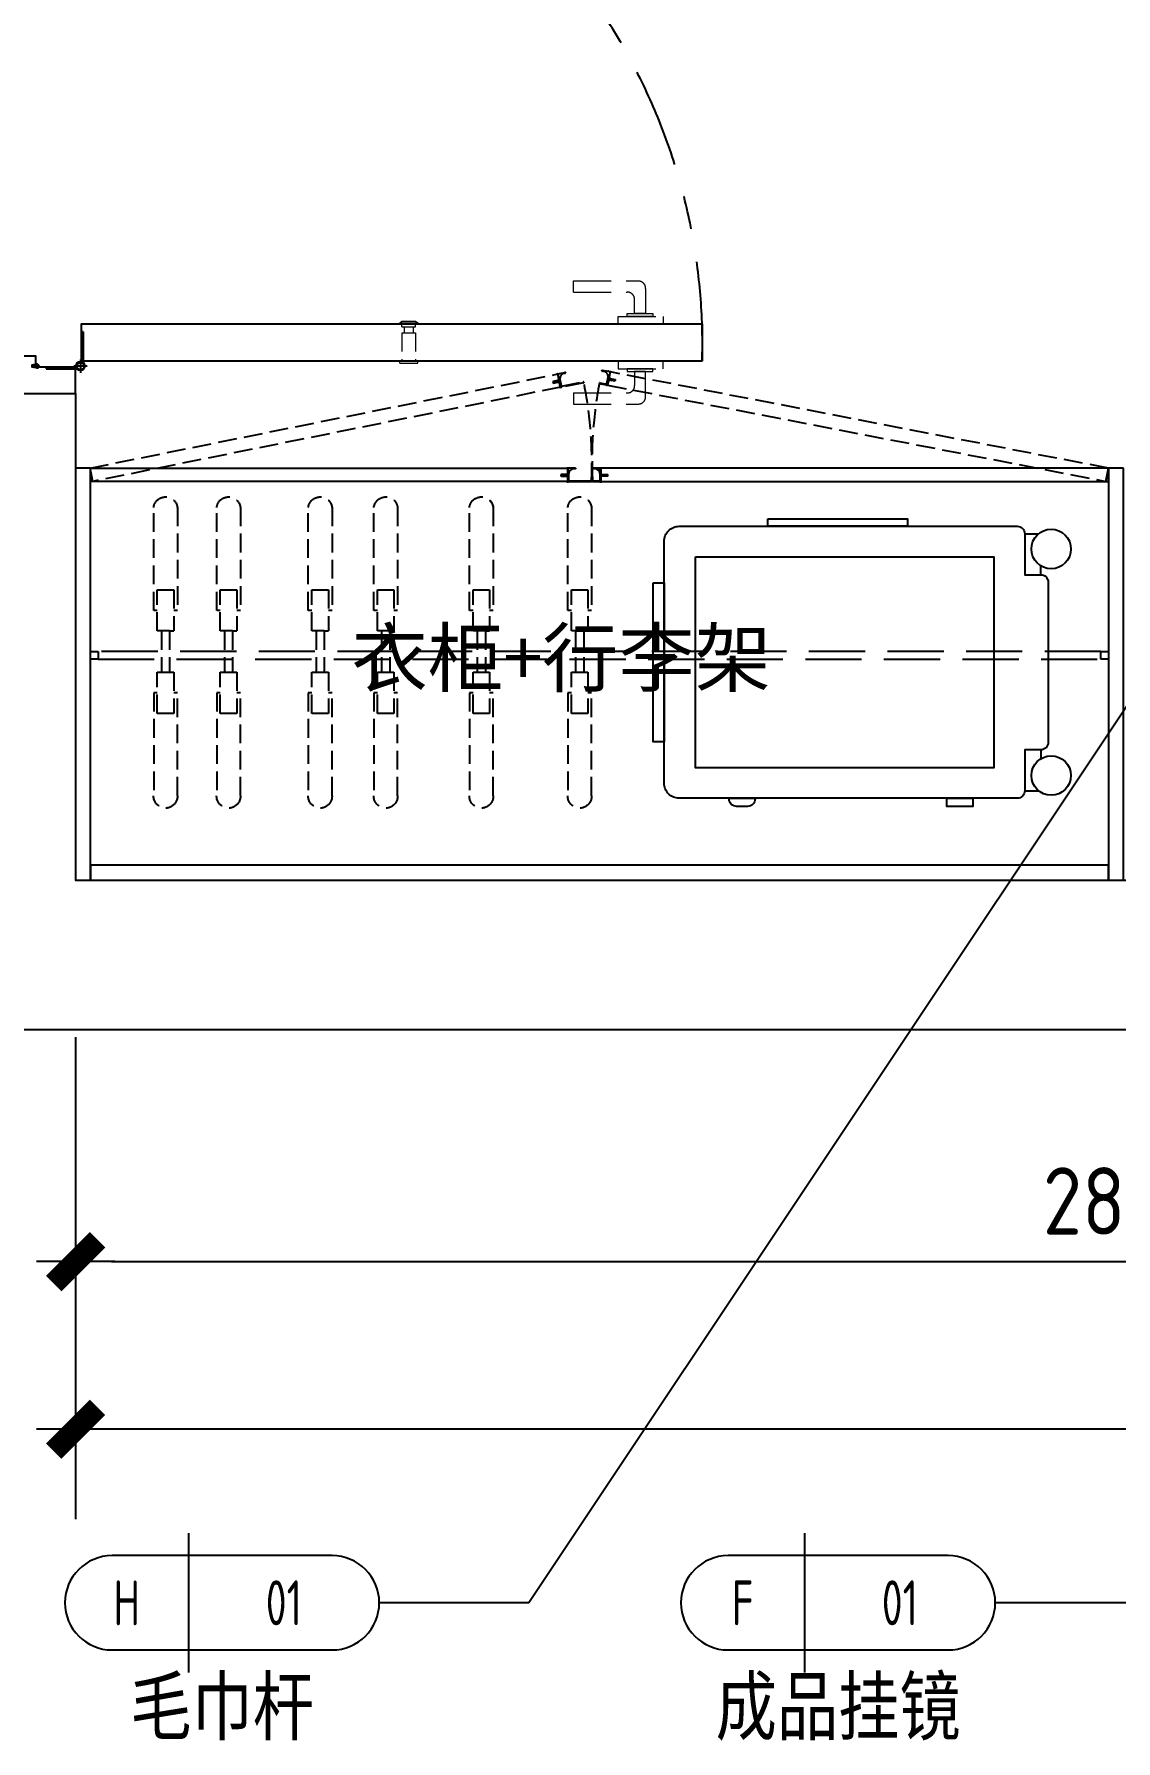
# Model space of a CAD drawing. Extents: x 220391 to 385981, y 332279 to 483868.
# Drawn here: x 234810 to 236255, y 477287 to 479567 of the extents above; entities that cross this region are included whole.
import ezdxf
from ezdxf.enums import TextEntityAlignment as Align

# ---------------------------------------------------------------- set-up
doc = ezdxf.new("R2010")
doc.units = 0
doc.header["$MEASUREMENT"] = 0
for name, pattern in [('DASH', [0.35, 0.25, -0.1]), ('DOM-门开启线', [0.666666, 0.333333, -0.111111, 0.111111, -0.111111]), ('家具平面底图$0$DASH', [0.35, 0.25, -0.1]), ('家具平面底图$0$DOM-虚线', [0.35, 0.25, -0.1])]:
    doc.linetypes.add(name, pattern=pattern)
for name, color, linetype in [('.', 252, 'Continuous'), ('0-索引文字', 50, 'Continuous'), ('A-门(0.18)-DOM', 60, 'Continuous'), ('A-门套(0.18)-DOM', 60, 'Continuous'), ('墙体', 4, 'Continuous')]:
    doc.layers.add(name, color=color, linetype=linetype)
doc.styles.add('DOM-romans.shx', font='dim.shx')
doc.styles.add('st', font='', dxfattribs={"width": 0.7})
doc.styles.get('st').set_extended_font_data('SimSun')
doc.dimstyles.new('DOM_DIM_1 80', dxfattribs={"dimscale": 60, "dimtxt": 1.5, "dimasz": 0.8, "dimexe": 2, "dimexo": 1.5, "dimgap": 0.6, "dimtad": 1, "dimdec": 0, "dimrnd": 5, "dimzin": 12, "dimdsep": 46, "dimtxsty": 'DOM-romans.shx', "dimblk": 'DOM_Dimension_Tick', "dimcen": 0.125, "dimclrd": 44, "dimclre": 44, "dimclrt": 50, "dimadec": 0, "dimazin": 0, "dimtfac": 1, "dimtdec": 0, "dimtix": 1, "dimtmove": 2, "dimatfit": 3, "dimldrblk": 'DOM_Leader_Arrow', "dimfxl": 0, "dimtvp": 1, "dimtolj": 1, "dimtzin": 0, "dimarcsym": 0})

# ---------------------------------------------------------------- blocks, each defined once
blk = doc.blocks.new('家具平面底图$0$A$C24926126')
at = {"color": 250, "linetype": '家具平面底图$0$DOM-虚线', "ltscale": 100}
for p, q in [((-192.5, 15.9, 0.9), (-55, 15.9, 0.9)), ((-192.5, 15.9), (-55, 15.9)), ((-192.5, 15.9), (-55, 15.9)), ((-192.5, 15.9, 0.9), (-55, 15.9, 0.9)), ((-82.5, 11, 0.9), (-82.5, -11, 0.9)), ((-27.5, 11, 0.9), (-82.5, 11, 0.9)), ((-82.5, 11), (-82.5, -11)), ((-27.5, 11), (-82.5, 11)), ((-82.5, 11), (-82.5, -11)), ((-27.5, 11), (-82.5, 11)), ((-82.5, 11, 0.9), (-82.5, -11, 0.9)), ((-27.5, 11, 0.9), (-82.5, 11, 0.9)), ((-55, 15.9, 0.9), (-55, 11, 0.9)), ((-55, 15.9), (-55, 11)), ((-55, 15.9), (-55, 11)), ((-55, 15.9, 0.9), (-55, 11, 0.9)), ((-27.5, 5.5, 0.9), (-27.5, 11, 0.9)), ((-27.5, 5.5), (-27.5, 11)), ((-27.5, 5.5), (-27.5, 11)), ((-27.5, 5.5, 0.9), (-27.5, 11, 0.9)), ((-27.5, -5.5, 0.9), (-27.5, 5.5, 0.9)), ((-27.5, -5.5), (-27.5, 5.5)), ((27.5, 5.5), (-27.5, 5.5)), ((27.5, 5.5, 0.9), (-27.5, 5.5, 0.9)), ((-27.5, -5.5), (-27.5, 5.5)), ((27.5, 5.5), (-27.5, 5.5)), ((-27.5, -5.5, 0.9), (-27.5, 5.5, 0.9)), ((27.5, 5.5, 0.9), (-27.5, 5.5, 0.9)), ((82.5, 11, 0.9), (27.5, 11, 0.9)), ((82.5, 11), (27.5, 11)), ((27.5, 5.5), (27.5, 11)), ((27.5, 5.5, 0.9), (27.5, 11, 0.9)), ((27.5, 5.5), (27.5, 11)), ((27.5, 5.5, 0.9), (27.5, 11, 0.9)), ((27.5, 5.5), (27.5, -5.5)), ((27.5, 5.5, 0.9), (27.5, -5.5, 0.9)), ((27.5, 5.5), (27.5, -5.5)), ((27.5, 5.5, 0.9), (27.5, -5.5, 0.9)), ((55, 15.9, 0.9), (55, 11, 0.9)), ((192.5, 15.9, 0.9), (55, 15.9, 0.9)), ((55, 15.9), (55, 11)), ((192.5, 15.9), (55, 15.9)), ((82.5, -11, 0.9), (82.5, 11, 0.9)), ((82.5, -11), (82.5, 11)), ((-55, -15.8, 0.9), (-192.5, -15.8, 0.9)), ((-55, -15.8), (-192.5, -15.8)), ((-55, -15.8), (-192.5, -15.8)), ((-55, -15.8, 0.9), (-192.5, -15.8, 0.9)), ((-82.5, -11, 0.9), (-27.5, -11, 0.9)), ((-82.5, -11), (-27.5, -11)), ((-82.5, -11), (-27.5, -11)), ((-82.5, -11, 0.9), (-27.5, -11, 0.9)), ((-55, -11, 0.9), (-55, -15.8, 0.9)), ((-55, -11), (-55, -15.8)), ((-55, -11), (-55, -15.8)), ((-55, -11, 0.9), (-55, -15.8, 0.9)), ((-27.5, -11, 0.9), (-27.5, -5.5, 0.9)), ((-27.5, -11), (-27.5, -5.5)), ((27.5, -5.5), (-27.5, -5.5)), ((27.5, -5.5, 0.9), (-27.5, -5.5, 0.9)), ((-27.5, -11), (-27.5, -5.5)), ((27.5, -5.5), (-27.5, -5.5)), ((-27.5, -11, 0.9), (-27.5, -5.5, 0.9)), ((27.5, -5.5, 0.9), (-27.5, -5.5, 0.9)), ((27.5, -5.5), (27.5, -11)), ((27.5, -5.5, 0.9), (27.5, -11, 0.9)), ((27.5, -5.5), (27.5, -11)), ((27.5, -5.5, 0.9), (27.5, -11, 0.9)), ((27.5, -11, 0.9), (82.5, -11, 0.9)), ((27.5, -11), (82.5, -11)), ((55, -11, 0.9), (55, -15.8, 0.9)), ((55, -11), (55, -15.8)), ((55, -15.8, 0.9), (192.5, -15.8, 0.9)), ((55, -15.8), (192.5, -15.8))]:
    blk.add_line(p, q, dxfattribs=at)
blk.add_lwpolyline([(27.5, -11), (82.5, -11), (82.5, 11), (27.5, 11)], dxfattribs=at)
at = {"color": 250, "linetype": '家具平面底图$0$DOM-虚线', "ltscale": 100, "elevation": 0.9}
blk.add_lwpolyline([(27.5, -11), (82.5, -11), (82.5, 11), (27.5, 11)], dxfattribs=at)
at = {"color": 250, "linetype": '家具平面底图$0$DOM-虚线', "ltscale": 100}
blk.add_lwpolyline([(55, -11), (55, -15.8), (192.5, -15.8, 0.890447), (192.5, 15.9), (55, 15.9), (55, 11)], format="xyb", dxfattribs=at)
at = {"color": 250, "linetype": '家具平面底图$0$DOM-虚线', "ltscale": 100, "elevation": 0.9}
blk.add_lwpolyline([(55, -11), (55, -15.8), (192.5, -15.8, 0.890447), (192.5, 15.9), (55, 15.9), (55, 11)], format="xyb", dxfattribs=at)
at = {"color": 250, "linetype": '家具平面底图$0$DOM-虚线', "ltscale": 100}
for centre, start, end in [((-193.2, 0, 0.9), 87.4952, 272.5048), ((-193.2, 0), 87.4952, 272.5048), ((-193.2, 0), 87.4952, 272.5048), ((-193.2, 0, 0.9), 87.4952, 272.5048), ((190.7, 0, 0.9), 276.6333, 83.3667), ((190.7, 0), 276.6333, 83.3667)]:
    blk.add_arc(centre, 15.9, start, end, dxfattribs=at)
blk = doc.blocks.new('A$Ce5e56844')
at = {"layer": 'A-门(0.18)-DOM'}
h = blk.add_hatch(dxfattribs=at)
h.set_pattern_fill('ANSI37', color=250, scale=8.333333, angle=270, style=0)
h.set_pattern_definition([(315, (42530.9236, 241286.5118), (0.7365695637, 0.7365695637), []), (45, (42530.9236, 241286.5118), (-0.7365695637, 0.7365695637), [])])
edge = h.paths.add_edge_path()
edge.add_line((-53.6, 863.9), (-54.5, 863.9))
edge.add_line((-54.5, 863.9), (-53.6, 864.8))
edge.add_arc((-53.8, 865), 0.208, 315, 495)
edge.add_line((-53.9, 865.1), (-55.1, 863.9))
edge.add_line((-55.1, 863.9), (-55.8, 863.9))
edge.add_line((-55.8, 863.9), (-54.9, 864.8))
edge.add_arc((-55, 865), 0.208, 315, 495)
edge.add_line((-55.2, 865.1), (-56.4, 863.9))
edge.add_line((-56.4, 863.9), (-57, 863.9))
edge.add_line((-57, 863.9), (-56.1, 864.8))
edge.add_arc((-56.3, 865), 0.208, 315, 495)
edge.add_line((-56.4, 865.1), (-57.6, 863.9))
edge.add_line((-57.6, 863.9), (-57.8, 863.9))
edge.add_line((-57.8, 863.9), (-57.8, 863.1))
edge.add_line((-57.8, 863.1), (-57.6, 863.1))
edge.add_line((-57.6, 863.1), (-56.4, 861.9))
edge.add_arc((-56.3, 862.1), 0.208, 225, 302.0278)
edge.add_arc((-56.3, 862.1), 0.208, 302.0278, 374.0362)
edge.add_arc((-56.3, 862.1), 0.208, 374.0362, 405)
edge.add_line((-56.1, 862.2), (-57, 863.1))
edge.add_line((-57, 863.1), (-56.4, 863.1))
edge.add_line((-56.4, 863.1), (-55.2, 861.9))
edge.add_arc((-55, 862.1), 0.208, 225, 302.0278)
edge.add_arc((-55, 862.1), 0.208, 302.0278, 374.0362)
edge.add_arc((-55, 862.1), 0.208, 374.0362, 405)
edge.add_line((-54.9, 862.2), (-55.8, 863.1))
edge.add_line((-55.8, 863.1), (-55.1, 863.1))
edge.add_line((-55.1, 863.1), (-53.9, 861.9))
edge.add_arc((-53.8, 862.1), 0.208, 225, 302.0278)
edge.add_arc((-53.8, 862.1), 0.208, 302.0278, 374.0362)
edge.add_arc((-53.8, 862.1), 0.208, 374.0362, 405)
edge.add_line((-53.6, 862.2), (-54.5, 863.1))
edge.add_line((-54.5, 863.1), (-53.6, 863.1))
edge.add_arc((-51.1, 863.5), 2.5, 189.5941, 530.4059)
edge = h.paths.add_edge_path(flags=16)
edge.add_arc((-51.1, 863.5), 1.67, 90, 450)
h = blk.add_hatch(dxfattribs=at)
h.set_pattern_fill('ANSI37', color=250, scale=8.333333, angle=270, style=0)
h.set_pattern_definition([(315, (42530.7728, 241336.4895), (0.7365695637, 0.7365695637), []), (45, (42530.7728, 241336.4895), (-0.7365695637, 0.7365695637), [])])
edge = h.paths.add_edge_path()
edge.add_line((-53.8, 36.1), (-54.7, 36.1))
edge.add_line((-54.7, 36.1), (-53.8, 35.2))
edge.add_arc((-53.9, 35.1), 0.208, -135, 45, ccw=False)
edge.add_line((-54.1, 34.9), (-55.3, 36.1))
edge.add_line((-55.3, 36.1), (-55.9, 36.1))
edge.add_line((-55.9, 36.1), (-55, 35.2))
edge.add_arc((-55.2, 35.1), 0.208, -135, 45, ccw=False)
edge.add_line((-55.3, 34.9), (-56.5, 36.1))
edge.add_line((-56.5, 36.1), (-57.2, 36.1))
edge.add_line((-57.2, 36.1), (-56.3, 35.2))
edge.add_arc((-56.4, 35.1), 0.208, -135, 45, ccw=False)
edge.add_line((-56.6, 34.9), (-57.8, 36.1))
edge.add_line((-57.8, 36.1), (-58, 36.1))
edge.add_line((-58, 36.1), (-58, 36.9))
edge.add_line((-58, 36.9), (-57.8, 36.9))
edge.add_line((-57.8, 36.9), (-56.6, 38.1))
edge.add_arc((-56.4, 37.9), 0.208, 57.9722, 135, ccw=False)
edge.add_arc((-56.4, 37.9), 0.208, -14.0362, 57.9722, ccw=False)
edge.add_arc((-56.4, 37.9), 0.208, -45, -14.0362, ccw=False)
edge.add_line((-56.3, 37.8), (-57.2, 36.9))
edge.add_line((-57.2, 36.9), (-56.5, 36.9))
edge.add_line((-56.5, 36.9), (-55.3, 38.1))
edge.add_arc((-55.2, 37.9), 0.208, 57.9722, 135, ccw=False)
edge.add_arc((-55.2, 37.9), 0.208, -14.0362, 57.9722, ccw=False)
edge.add_arc((-55.2, 37.9), 0.208, -45, -14.0362, ccw=False)
edge.add_line((-55, 37.8), (-55.9, 36.9))
edge.add_line((-55.9, 36.9), (-55.3, 36.9))
edge.add_line((-55.3, 36.9), (-54.1, 38.1))
edge.add_arc((-53.9, 37.9), 0.208, 57.9722, 135, ccw=False)
edge.add_arc((-53.9, 37.9), 0.208, -14.0362, 57.9722, ccw=False)
edge.add_arc((-53.9, 37.9), 0.208, -45, -14.0362, ccw=False)
edge.add_line((-53.8, 37.8), (-54.7, 36.9))
edge.add_line((-54.7, 36.9), (-53.8, 36.9))
edge.add_arc((-51.3, 36.5), 2.5, -170.4059, 170.4059, ccw=False)
edge = h.paths.add_edge_path(flags=16)
edge.add_arc((-51.3, 36.5), 1.67, -90, 270, ccw=False)
at = {"layer": 'A-门(0.18)-DOM', "color": 250}
for p, q in [((-57.8, 863.9), (-57.8, 863.1)), ((-57.6, 863.9), (-57.8, 863.9)), ((-57.6, 863.1), (-57.8, 863.1)), ((-57.6, 863.9), (-56.4, 865.1)), ((-57.6, 863.1), (-56.4, 861.9)), ((-57, 863.9), (-56.1, 864.8)), ((-56.4, 863.9), (-57, 863.9)), ((-57, 863.1), (-56.1, 862.2)), ((-56.4, 863.1), (-57, 863.1)), ((-56.4, 863.9), (-55.2, 865.1)), ((-56.4, 863.1), (-55.2, 861.9)), ((-55.8, 863.9), (-54.9, 864.8)), ((-55.1, 863.9), (-55.8, 863.9)), ((-55.8, 863.1), (-54.9, 862.2)), ((-55.1, 863.1), (-55.8, 863.1)), ((-55.1, 863.9), (-53.9, 865.1)), ((-55.1, 863.1), (-53.9, 861.9)), ((-54.5, 863.9), (-53.6, 864.8)), ((-53.6, 863.9, 0), (-54.5, 863.9)), ((-53.6, 863.1, 0), (-54.5, 863.1)), ((-54.5, 863.1), (-53.6, 862.2)), ((8, 82.5), (8, 42.3)), ((10, 82.5), (8, 82.5)), ((10, 77.5), (8, 76.5)), ((10, 71.5), (8, 72.5)), ((10, 82.5), (10, 41.4)), ((10, 65.4), (8, 64.4)), ((10, 59.4), (8, 60.4)), ((-58, 36.1), (-58, 36.9)), ((-57.8, 36.9), (-58, 36.9)), ((-57.8, 36.1), (-58, 36.1)), ((-57.8, 36.9), (-56.6, 38.1)), ((-57.8, 36.1), (-56.6, 34.9)), ((-57.2, 36.9), (-56.3, 37.8)), ((-56.5, 36.9), (-57.2, 36.9)), ((-57.2, 36.1), (-56.3, 35.2)), ((-56.5, 36.1), (-57.2, 36.1)), ((-56.5, 36.9), (-55.3, 38.1)), ((-56.5, 36.1), (-55.3, 34.9)), ((-55.9, 36.9), (-55, 37.8)), ((-55.3, 36.9), (-55.9, 36.9)), ((-55.3, 36.1), (-55.9, 36.1)), ((-55.9, 36.1), (-55, 35.2)), ((-55.3, 36.9), (-54.1, 38.1)), ((-55.3, 36.1), (-54.1, 34.9)), ((-54.7, 36.9), (-53.8, 37.8)), ((-53.8, 36.9, 0), (-54.7, 36.9)), ((-53.8, 36.1, 0), (-54.7, 36.1)), ((-54.7, 36.1), (-53.8, 35.2)), ((-39.5, 35), (0.7, 35)), ((-39.5, 35), (-39.5, 33)), ((-39.5, 33), (1.6, 33)), ((-34.5, 33), (-33.5, 35)), ((-28.5, 33), (-29.5, 35)), ((-22.4, 33), (-21.4, 35)), ((-16.4, 33), (-17.4, 35)), ((15.5, 36.5, 0), (-2.5, 36.5, 0)), ((0, 33), (0, 35)), ((6.5, 45.5, 0), (6.5, 27.5, 0)), ((8, 43), (10, 43))]:
    blk.add_line(p, q, dxfattribs=at)
at = {"layer": 'A-门(0.18)-DOM', "color": 8, "linetype": 'DASH', "lineweight": 9, "ltscale": 200}
for p, q in [((665.4, 135.4), (665.4, 150.2)), ((665.4, 150.2), (751.6, 150.2)), ((761.6, 140.2), (761.6, 135.4)), ((761.6, 140.2), (761.6, 106.6)), ((665.4, 135.4), (736.9, 135.4)), ((746.9, 106.6), (746.9, 125.4)), ((761.6, 106.6), (746.9, 106.6)), ((761.6, 29.4), (746.9, 29.4)), ((746.9, 29.4), (746.9, 10.6)), ((761.6, -4.2), (761.6, 29.4)), ((665.4, 0.6), (665.4, -14.2)), ((665.4, 0.6), (736.9, 0.6)), ((761.6, -4.2), (761.6, 0.6)), ((665.4, -14.2), (751.6, -14.2))]:
    blk.add_line(p, q, dxfattribs=at)
at = {"layer": 'A-门(0.18)-DOM', "color": 8, "linetype": 'DASH', "lineweight": 9, "ltscale": 100}
for p, q in [((433, 94.2), (435.8, 96.4)), ((433, 94.2), (433, 93)), ((433, 94.2), (457, 94.2)), ((433, 93), (457, 93)), ((435.8, 96.4), (454.2, 96.4)), ((435.8, 88.9), (435.8, 93)), ((454.2, 96.4), (457, 94.2)), ((454.2, 88.9), (454.2, 93)), ((457, 94.2), (457, 93)), ((435.8, 88.9), (454.2, 88.9)), ((435.8, 81), (435.8, 43)), ((435.8, 81), (454.2, 81)), ((439, 88.9), (439, 81)), ((451, 88.9), (451, 81)), ((454.2, 81), (454.2, 43)), ((433, 43), (457, 43)), ((433, 40.6), (433, 43)), ((433, 40.6), (457, 40.6)), ((457, 40.6), (457, 43))]:
    blk.add_line(p, q, dxfattribs=at)
at = {"layer": 'A-门(0.18)-DOM', "color": 1}
blk.add_lwpolyline([(837, 43), (8, 43), (8, 93), (837, 93)], close=True, dxfattribs=at)
at = {"layer": 'A-门(0.18)-DOM', "color": 8, "linetype": 'DASH', "lineweight": 9, "ltscale": 200}
for points in [[(785, 93), (725, 93), (725, 103), (785, 103)], [(771.2, 103), (736.8, 103), (736.8, 106.6), (771.2, 106.6)], [(785, 43), (725, 43), (725, 33), (785, 33)], [(771.2, 33), (736.8, 33), (736.8, 29.4), (771.2, 29.4)]]:
    blk.add_lwpolyline(points, close=True, dxfattribs=at)
at = {"layer": 'A-门(0.18)-DOM', "color": 250}
for centre, radius in [((-51.1, 863.5, 0), 1.67), ((-51.3, 36.5, 0), 1.67), ((6.5, 36.5), 6), ((6.5, 36.5), 5)]:
    blk.add_circle(centre, radius, dxfattribs=at)
for centre, radius, start, end in [((-56.3, 865), 0.208, 315, 135), ((-56.3, 862.1), 0.208, 225, 45), ((-55, 865), 0.208, 315, 135), ((-55, 862.1), 0.208, 225, 45), ((-53.8, 865), 0.208, 315, 135), ((-53.8, 862.1), 0.208, 225, 45), ((-51.1, 863.5, 0), 2.5, 189.5941, 170.4059), ((-56.4, 37.9), 0.208, 315, 135), ((-56.4, 35.1), 0.208, 225, 45), ((-55.2, 37.9), 0.208, 315, 135), ((-55.2, 35.1), 0.208, 225, 45), ((-53.9, 37.9), 0.208, 315, 135), ((-53.9, 35.1), 0.208, 225, 45), ((-51.3, 36.5, 0), 2.5, 189.5941, 170.4059)]:
    blk.add_arc(centre, radius, start, end, dxfattribs=at)
at = {"layer": 'A-门(0.18)-DOM', "color": 250, "linetype": 'DOM-门开启线', "ltscale": 400}
blk.add_arc((40.8, 66.5, 0), 796.6, 358.3103, 92.9233, dxfattribs=at)
at = {"layer": 'A-门(0.18)-DOM', "color": 8, "linetype": 'DASH', "lineweight": 9, "ltscale": 200}
for centre, start, end in [((751.6, 140.2), 0, 90), ((736.9, 125.4), 0, 90), ((736.9, 10.6), 270, 0), ((751.6, -4.2), 270, 0)]:
    blk.add_arc(centre, 10, start, end, dxfattribs=at)
at = {"layer": 'A-门套(0.18)-DOM', "color": 1}
for points in [[(0.2, 900), (0.2, 865), (-57.8, 865), (-57.8, 865), (-57.8, 865), (-57.8, 862), (-52.8, 862), (-52.8, 850), (-199.8, 850), (-199.8, 900), (-179.8, 900)], [(0, 0), (0, 35), (-58, 35), (-58, 35), (-58, 35), (-58, 38), (-53, 38), (-53, 50), (-200, 50), (-200, 0), (-180, 0)]]:
    blk.add_lwpolyline(points, dxfattribs=at)
blk = doc.blocks.new('DOM_Dimension_Tick')
at = {"color": 0, "linetype": 'ByBlock'}
for p, q in [((-1.091, 0), (0, 0)), ((0, 0), (1.091, 0))]:
    blk.add_line(p, q, dxfattribs=at)
at = {"color": 0, "linetype": 'Continuous', "const_width": 0.608}
blk.add_lwpolyline([(-0.61, -0.61), (0.61, 0.61)], dxfattribs=at)
blk = doc.blocks.new('*D509')
at = {"color": 44, "lineweight": -2, "transparency": 16777216}
for p, q in [((234584, 480237.1), (234164, 480237.1)), ((234284, 480189.1), (234284, 479035.3)), ((234584, 478987.3), (234164, 478987.3))]:
    blk.add_line(p, q, dxfattribs=at)
at = {"layer": 'Defpoints', "color": 0, "transparency": 16777216}
for p in [(235349.2, 480237.1), (234284, 478987.3), (235683.4, 478987.3)]:
    blk.add_point(p, dxfattribs=at)
at = {"color": 44, "lineweight": -2, "transparency": 16777216, "xscale": 48, "yscale": 48, "zscale": 48}
for p, rotation in [((234284, 480237.1), 90), ((234284, 478987.3), 270)]:
    blk.add_blockref('DOM_Dimension_Tick', p, dxfattribs=dict(at, rotation=rotation))
at = {"color": 50, "transparency": 16777216, "insert": (234203, 479612.2), "char_height": 90, "attachment_point": 5, "rotation": 90, "style": 'DOM-romans.shx'}
blk.add_mtext('\\A1;1250', dxfattribs=at)
blk = doc.blocks.new('DOM_Leader_Arrow')
at = {"color": 0, "linetype": 'ByBlock'}
blk.add_line((0, 0), (-1.5, 0), dxfattribs=at)
for points in [[(-1.288, 1.003), (-0.895, 1.278), (-0.36, 0), (0, 0)], [(-1.288, -1.003), (-0.895, -1.278), (-0.36, 0), (0, 0)]]:
    blk.add_solid(points, dxfattribs=at)
blk = doc.blocks.new('*D510')
at = {"color": 44, "lineweight": -2, "transparency": 16777216}
for p, q in [((234584, 478987.3), (234164, 478987.3)), ((234284, 478939.3), (234284, 478485.1)), ((234584, 478437.1), (234164, 478437.1))]:
    blk.add_line(p, q, dxfattribs=at)
at = {"layer": 'Defpoints', "color": 0, "transparency": 16777216}
for p in [(235683.4, 478987.3), (234284, 478437.1), (235704.7, 478437.1)]:
    blk.add_point(p, dxfattribs=at)
at = {"color": 44, "lineweight": -2, "transparency": 16777216, "xscale": 48, "yscale": 48, "zscale": 48}
for p, rotation in [((234284, 478987.3), 90), ((234284, 478437.1), 270)]:
    blk.add_blockref('DOM_Dimension_Tick', p, dxfattribs=dict(at, rotation=rotation))
at = {"color": 50, "transparency": 16777216, "insert": (234203, 478712.2), "char_height": 90, "attachment_point": 5, "rotation": 90, "style": 'DOM-romans.shx'}
blk.add_mtext('\\A1;550', dxfattribs=at)
blk = doc.blocks.new('*D512')
at = {"color": 44, "lineweight": -2, "transparency": 16777216}
for p, q in [((234865.2, 478227.4), (234865.2, 477807.4)), ((237665, 478227.4), (237665, 477807.4)), ((234913.2, 477927.4), (237617, 477927.4))]:
    blk.add_line(p, q, dxfattribs=at)
at = {"layer": 'Defpoints', "color": 0, "transparency": 16777216}
for p in [(234865.2, 478437.1), (237665, 478437.1), (237665, 477927.4)]:
    blk.add_point(p, dxfattribs=at)
at = {"color": 44, "lineweight": -2, "transparency": 16777216, "xscale": 48, "yscale": 48, "zscale": 48, "rotation": 180}
blk.add_blockref('DOM_Dimension_Tick', (234865.2, 477927.4), dxfattribs=at)
at = {"color": 44, "lineweight": -2, "transparency": 16777216, "xscale": 48, "yscale": 48, "zscale": 48}
blk.add_blockref('DOM_Dimension_Tick', (237665, 477927.4), dxfattribs=at)
at = {"color": 50, "transparency": 16777216, "insert": (236265.1, 478008.4), "char_height": 90, "attachment_point": 5, "style": 'DOM-romans.shx'}
blk.add_mtext('\\A1;2800', dxfattribs=at)
blk = doc.blocks.new('*D516')
at = {"color": 44, "lineweight": -2, "transparency": 16777216}
for p, q in [((234865.2, 478003.6), (234865.2, 477583.6)), ((241665.2, 478003.6), (241665.2, 477583.6)), ((241617.2, 477703.6), (234913.2, 477703.6))]:
    blk.add_line(p, q, dxfattribs=at)
at = {"layer": 'Defpoints', "color": 0, "transparency": 16777216}
for p in [(234865.2, 478437.1), (241665.2, 478437.1), (234865.2, 477703.6)]:
    blk.add_point(p, dxfattribs=at)
at = {"color": 44, "lineweight": -2, "transparency": 16777216, "xscale": 48, "yscale": 48, "zscale": 48, "rotation": 180}
blk.add_blockref('DOM_Dimension_Tick', (234865.2, 477703.6), dxfattribs=at)
at = {"color": 44, "lineweight": -2, "transparency": 16777216, "xscale": 48, "yscale": 48, "zscale": 48}
blk.add_blockref('DOM_Dimension_Tick', (241665.2, 477703.6), dxfattribs=at)
at = {"color": 50, "transparency": 16777216, "insert": (238265.2, 477784.6), "char_height": 90, "attachment_point": 5, "style": 'DOM-romans.shx'}
blk.add_mtext('\\A1;6800', dxfattribs=at)
blk = doc.blocks.new('DOM-立面家具标注符号-002')
blk.add_line((0, 3.1), (0, -3.1))
at = {"color": 150}
blk.add_lwpolyline([(-3.4, 2.1, 1), (-3.4, -2.1), (6.4, -2.1, 1), (6.4, 2.1)], format="xyb", close=True, dxfattribs=at)
at = {"style": 'st', "width": 0.8, "flags": 4}
blk.add_attdef('ITEM6', text='', height=2.5, dxfattribs=at).set_placement((-6, 0), align=Align.MIDDLE_RIGHT)
at = {"style": 'DOM-romans.shx', "width": 0.8}
for tag, flags, p in [('NUM1', 12, (-2.75, 0)), ('NUM2', 4, (4.25, 0)), ('NUM4', 4, (1.5, -4.6)), ('NUM5', 4, (1.5, -7.6))]:
    blk.add_attdef(tag, text='', height=2, dxfattribs=dict(at, flags=flags)).set_placement(p, align=Align.MIDDLE)
at = {"style": 'st', "width": 0.8, "flags": 4}
blk.add_attdef('NUM3', text='', height=2.5, dxfattribs=at).set_placement((9, 0), align=Align.MIDDLE_LEFT)
blk.add_attdef('NUM7', text='', height=2.5, dxfattribs=at).set_placement((1.5, -10.85), align=Align.MIDDLE_CENTER)
blk = doc.blocks.new('A$Ca7f8b2b1')
at = {"color": 8}
for p, q in [((-31.4, 171.6), (-12.9, 171.6)), ((-10, 117), (-10, 128.9)), ((-10, -117), (-10, -128.9)), ((-31.4, -171.6), (-12.9, -171.6))]:
    blk.add_line(p, q, dxfattribs=at)
for points in [[(-374.4, 191.4), (-187.8, 191.4), (-187.8, 181.6), (-374.4, 181.6)], [(-471.2, 141), (-72.5, 141), (-72.5, -141.1), (-471.2, -141.1)], [(-527.9, 106.1), (-513.1, 106.1), (-513.1, -106.1), (-527.9, -106.1)], [(-135.5, -181.6), (-100.8, -181.6), (-100.8, -192.6), (-135.5, -192.6)]]:
    blk.add_lwpolyline(points, close=True, dxfattribs=at)
for points in [[(0, 107), (0, -107, -0.414214), (-10, -117), (-31.4, -117), (-31.4, -171.6, -0.414214), (-41.4, -181.6), (-493.1, -181.6, -0.414214), (-513.1, -161.6), (-513.1, 161.6, -0.414214), (-493.1, 181.6), (-41.4, 181.6, -0.414214), (-31.4, 171.6), (-31.4, 117), (-10, 117, -0.414214)], [(-426.3, -181.6), (-391.6, -181.6), (-391.6, -182.6, -0.414214), (-401.6, -192.6), (-416.3, -192.6, -0.414214), (-426.3, -182.6)]]:
    blk.add_lwpolyline(points, format="xyb", close=True, dxfattribs=at)
for centre in [(4, 151.3), (4, -151.3)]:
    blk.add_circle(centre, 26.4, dxfattribs=at)

msp = doc.modelspace()

# ---------------------------------------------------------------- hatches: boundary and pattern name
at = {"layer": '.', "ltscale": 0.025}
h = msp.add_hatch(color=250, dxfattribs=at)
h.dxf.hatch_style = 1
edge = h.paths.add_edge_path()
edge.add_arc((235514.2, 478978), 0.1, 107.825, 180, ccw=False)
edge.add_line((235514.2, 478978.1), (235516.2, 478978.8))
edge.add_arc((235516.3, 478978.7), 0.1, 0, 107.825, ccw=False)
edge.add_line((235516.4, 478978.7), (235516.4, 478978.1))
edge.add_line((235516.4, 478978.1), (235518.5, 478978.8))
edge.add_arc((235518.5, 478978.7), 0.1, 0, 107.825, ccw=False)
edge.add_line((235518.6, 478978.7), (235518.6, 478978.1))
edge.add_line((235518.6, 478978.1), (235520.8, 478978.8))
edge.add_arc((235520.8, 478978.7), 0.1, 0, 107.825, ccw=False)
edge.add_line((235520.9, 478978.7), (235520.9, 478978.1))
edge.add_line((235520.9, 478978.1), (235522.6, 478978.1))
edge.add_line((235522.6, 478978.1), (235522.6, 478987.3))
edge.add_line((235522.6, 478987.3), (235521.9, 478987.3))
edge.add_arc((235521.9, 478987.4), 0.1, 180, 270, ccw=False)
edge.add_line((235521.8, 478987.4), (235521.8, 478987.5))
edge.add_arc((235522, 478987.5), 0.25, 90, 180, ccw=False)
edge.add_line((235522, 478987.7), (235524.7, 478987.7))
edge.add_arc((235524.7, 478987.2), 0.5, 65.6127, 90, ccw=False)
edge.add_line((235524.9, 478987.7), (235525, 478987.7))
edge.add_arc((235525.2, 478988.1), 0.5, 245.6127, 270)
edge.add_line((235525.2, 478987.6), (235532.4, 478987.6))
edge.add_arc((235532.4, 478987.1), 0.5, 0, 90, ccw=False)
edge.add_line((235532.9, 478987.1), (235532.9, 478986.7))
edge.add_arc((235532.4, 478986.7), 0.5, -90, 0, ccw=False)
edge.add_line((235532.4, 478986.2), (235529.4, 478986.2))
edge.add_arc((235529.4, 478983.2), 3, 90, 122.8783)
edge.add_arc((235532.5, 478978.4), 8.73, 122.8783, 164.6049)
edge.add_arc((235526.9, 478979.9), 3, 164.6049, 180)
edge.add_line((235523.9, 478979.9), (235523.9, 478971.3))
edge.add_line((235523.9, 478971.3), (235524, 478971.1))
edge.add_line((235524, 478971.1), (235524, 478970.3))
edge.add_line((235524, 478970.3), (235553.8, 478970.3))
edge.add_arc((235553.8, 478969.8), 0.5, 0, 90, ccw=False)
edge.add_line((235554.3, 478969.8), (235554.3, 478969.5))
edge.add_arc((235553.8, 478969.5), 0.5, -90, 0, ccw=False)
edge.add_line((235553.8, 478969), (235524.1, 478969))
edge.add_arc((235524.1, 478968.7), 0.25, 90, 131.8702)
edge.add_arc((235523.8, 478969.1), 0.25, 270, 311.8702, ccw=False)
edge.add_line((235523.8, 478968.8), (235522, 478968.8))
edge.add_arc((235522, 478969.1), 0.25, 180, 270, ccw=False)
edge.add_line((235521.8, 478969.1), (235521.8, 478969.2))
edge.add_arc((235521.9, 478969.2), 0.1, 89.3037, 180, ccw=False)
edge.add_line((235521.9, 478969.3), (235522.6, 478969.3))
edge.add_line((235522.6, 478969.3), (235522.6, 478977.1))
edge.add_line((235522.6, 478977.1), (235520.9, 478977.1))
edge.add_line((235520.9, 478977.1), (235520.9, 478976.5))
edge.add_arc((235520.8, 478976.5), 0.1, 252.175, 360, ccw=False)
edge.add_line((235520.8, 478976.4), (235518.6, 478977.1))
edge.add_line((235518.6, 478977.1), (235518.6, 478976.5))
edge.add_arc((235518.5, 478976.5), 0.1, 252.175, 360, ccw=False)
edge.add_line((235518.5, 478976.4), (235516.4, 478977.1))
edge.add_line((235516.4, 478977.1), (235516.4, 478976.5))
edge.add_arc((235516.3, 478976.5), 0.1, 252.175, 360, ccw=False)
edge.add_line((235516.2, 478976.4), (235514.2, 478977.1))
edge.add_arc((235514.2, 478977.2), 0.1, 180, 252.175, ccw=False)
edge.add_line((235514.1, 478977.2), (235514.1, 478978))
h = msp.add_hatch(color=250, dxfattribs=at)
h.dxf.hatch_style = 1
edge = h.paths.add_edge_path()
edge.add_line((235571.1, 478977.1), (235568.9, 478976.4))
edge.add_arc((235568.9, 478976.5), 0.1, 180, 287.825, ccw=False)
edge.add_line((235568.8, 478976.5), (235568.8, 478977.1))
edge.add_line((235568.8, 478977.1), (235567.1, 478977.1))
edge.add_line((235567.1, 478977.1), (235567.1, 478969.3))
edge.add_line((235567.1, 478969.3), (235567.1, 478977.1))
edge.add_line((235567.1, 478977.1), (235567.1, 478969.3))
edge.add_line((235567.1, 478969.3), (235567.9, 478969.3))
edge.add_arc((235567.9, 478969.2), 0.1, 0, 90.6963, ccw=False)
edge.add_line((235568, 478969.2), (235568, 478969.1))
edge.add_arc((235567.7, 478969.1), 0.25, -90, 0, ccw=False)
edge.add_line((235567.7, 478968.8), (235565.9, 478968.8))
edge.add_arc((235565.9, 478969.1), 0.25, 228.1298, 270, ccw=False)
edge.add_arc((235565.6, 478968.7), 0.25, 48.1298, 90)
edge.add_line((235565.6, 478969), (235556.3, 478969))
edge.add_arc((235556.3, 478969.5), 0.5, 180, 270, ccw=False)
edge.add_line((235555.8, 478969.5), (235555.8, 478969.8))
edge.add_arc((235556.3, 478969.8), 0.5, 90, 180, ccw=False)
edge.add_line((235556.3, 478970.3), (235565.7, 478970.3))
edge.add_line((235565.7, 478970.3), (235565.7, 478971.1))
edge.add_line((235565.7, 478971.1), (235565.8, 478971.3))
edge.add_line((235565.8, 478971.3), (235565.8, 478979.9))
edge.add_arc((235562.8, 478979.9), 3, 0, 15.3951)
edge.add_arc((235557.3, 478978.4), 8.73, 15.3951, 57.1217)
edge.add_arc((235560.4, 478983.2), 3, 57.1217, 90)
edge.add_line((235560.4, 478986.2), (235556.3, 478986.2))
edge.add_arc((235556.3, 478986.7), 0.5, 180, 270, ccw=False)
edge.add_line((235555.8, 478986.7), (235555.8, 478987.1))
edge.add_arc((235556.3, 478987.1), 0.5, 90, 180, ccw=False)
edge.add_line((235556.3, 478987.6), (235564.5, 478987.6))
edge.add_arc((235564.5, 478988.1), 0.5, 270, 294.3873)
edge.add_line((235564.8, 478987.7), (235564.8, 478987.7))
edge.add_arc((235565, 478987.2), 0.5, 90, 114.3873, ccw=False)
edge.add_line((235565, 478987.7), (235567.7, 478987.7))
edge.add_arc((235567.7, 478987.5), 0.25, 0, 90, ccw=False)
edge.add_line((235568, 478987.5), (235568, 478987.4))
edge.add_arc((235567.9, 478987.4), 0.1, 270, 360, ccw=False)
edge.add_line((235567.9, 478987.3), (235567.1, 478987.3))
edge.add_line((235567.1, 478987.3), (235567.1, 478978.1))
edge.add_line((235567.1, 478978.1), (235568.8, 478978.1))
edge.add_line((235568.8, 478978.1), (235568.8, 478978.7))
edge.add_arc((235568.9, 478978.7), 0.1, 72.175, 180, ccw=False)
edge.add_line((235568.9, 478978.8), (235571.1, 478978.1))
edge.add_line((235571.1, 478978.1), (235571.1, 478978.7))
edge.add_arc((235571.2, 478978.7), 0.1, 72.175, 180, ccw=False)
edge.add_line((235571.2, 478978.8), (235573.4, 478978.1))
edge.add_line((235573.4, 478978.1), (235573.4, 478978.7))
edge.add_arc((235573.5, 478978.7), 0.1, 72.175, 180, ccw=False)
edge.add_line((235573.5, 478978.8), (235575.6, 478978.1))
edge.add_arc((235575.5, 478978), 0.1, 0, 72.175, ccw=False)
edge.add_line((235575.6, 478978), (235575.6, 478977.2))
edge.add_arc((235575.5, 478977.2), 0.1, 287.825, 360, ccw=False)
edge.add_line((235575.6, 478977.1), (235573.5, 478976.4))
edge.add_arc((235573.5, 478976.5), 0.1, 180, 287.825, ccw=False)
edge.add_line((235573.4, 478976.5), (235573.4, 478977.1))
edge.add_line((235573.4, 478977.1), (235571.2, 478976.4))
edge.add_arc((235571.2, 478976.5), 0.1, 180, 287.825, ccw=False)
edge.add_line((235571.1, 478976.5), (235571.1, 478977.1))

# ---------------------------------------------------------------- linework, layer by layer
at = {"color": 1, "ltscale": 0.025}
for p, q in [((235512.6, 479096.4), (235510.9, 479105.5)), ((235512.6, 479096.4), (235510.9, 479105.5)), ((235522.6, 478978.1), (235522.6, 478987.3)), ((235522.6, 478978.1), (235522.6, 478987.3))]:
    msp.add_line(p, q, dxfattribs=at)
at = {"color": 4}
for p, q in [((234665.2, 479087.1), (234865.2, 479087.1)), ((234865.2, 479087.1), (234865.2, 478437.1)), ((241865.2, 478237.1), (234665.2, 478237.1))]:
    msp.add_line(p, q, dxfattribs=at)
at = {"color": 8, "linetype": '家具平面底图$0$DASH', "ltscale": 300}
for p, q in [((236235, 478742.3), (234895.2, 478742.3)), ((234895.2, 478732.3), (236235, 478732.3))]:
    msp.add_line(p, q, dxfattribs=at)
at = {"color": 4}
msp.add_lwpolyline([(234865.2, 478437.1), (241665.2, 478437.1), (241665.2, 479435.7), (241865.2, 479435.7), (241865.2, 478237.1)], dxfattribs=at)
at = {"color": 8, "linetype": 'DASH', "ltscale": 100}
for points in [[(235581.4, 479105.1), (235579.2, 479104.9, -0.508564), (235579, 479105), (235579.2, 479105.6), (235577.5, 479105.9), (235576, 479098.2), (235577.5, 479105.9), (235576, 479098.2), (235576.8, 479098.1, -0.417777), (235576.8, 479098), (235576.8, 479097.9, -0.414214), (235576.5, 479097.7), (235574.8, 479098, -0.184754), (235574.6, 479098.1, 0.184753), (235574.5, 479098.2), (235565.3, 479100, -0.414214), (235564.9, 479100.5), (235565, 479100.9, -0.414214), (235565.5, 479101.3), (235574.8, 479099.5), (235575, 479100.3), (235575.1, 479100.4), (235576.7, 479108.9, 0.067275), (235576.7, 479109.7, 0.184105), (235574.1, 479115.3, 0.144451), (235572.6, 479116.1), (235568.5, 479116.8, -0.414214), (235568.2, 479117.4), (235568.2, 479117.9, -0.414214), (235568.8, 479118.3), (235577, 479116.7, 0.106813), (235577.2, 479116.7), (235577.2, 479116.7, -0.106813), (235577.4, 479116.7), (235580.1, 479116.2, -0.414214), (235580.3, 479115.9), (235580.3, 479115.9, -0.414214), (235580.2, 479115.8), (235579.4, 479115.9), (235577.7, 479106.8), (235579.3, 479106.5), (235579.4, 479107.1, -0.508564), (235579.6, 479107.2), (235581.6, 479106.1), (235581.7, 479106.7, -0.508564), (235581.8, 479106.7), (235583.8, 479105.6), (235583.9, 479106.2, -0.508564), (235584, 479106.3), (235586, 479105.2, -0.325764), (235586, 479105.1), (235585.9, 479104.3, -0.325764), (235585.8, 479104.3), (235583.6, 479104, -0.508564), (235583.5, 479104.1), (235583.6, 479104.7), (235581.4, 479104.4, -0.508564), (235581.3, 479104.6)], [(235503, 479102.3, -0.325764), (235503, 479102.4), (235504.9, 479103.5, -0.508564), (235505.1, 479103.4), (235505.2, 479102.8), (235507.1, 479103.9, -0.508564), (235507.3, 479103.8), (235507.4, 479103.3), (235509.4, 479104.4, -0.508564), (235509.5, 479104.3), (235509.6, 479103.7), (235511.3, 479104), (235509.4, 479113.1), (235508.7, 479113, -0.414214), (235508.6, 479113.1), (235508.6, 479113.1, -0.414214), (235508.8, 479113.4), (235511.5, 479113.9, -0.106813), (235511.7, 479113.9), (235511.7, 479113.9, 0.106813), (235511.9, 479113.9), (235519, 479115.3, -0.414214), (235519.6, 479114.9), (235519.7, 479114.5, -0.414214), (235519.3, 479113.9), (235516.3, 479113.3, 0.144451), (235514.8, 479112.5, 0.184105), (235512.2, 479106.9, 0.067275), (235512.3, 479106.1), (235514, 479097.6), (235514.1, 479097.5), (235514.2, 479096.7), (235543.4, 479102.6, -0.414214), (235544, 479102.2), (235544.1, 479101.9, -0.414214), (235543.7, 479101.3), (235514.6, 479095.4, 0.184753), (235514.4, 479095.3, -0.184754), (235514.3, 479095.2), (235512.5, 479094.9, -0.414214), (235512.2, 479095.1), (235512.2, 479095.2, -0.417777), (235512.3, 479095.3), (235513, 479095.5), (235511.5, 479103.1), (235509.8, 479102.8), (235509.9, 479102.2, -0.508564), (235509.8, 479102.1), (235507.6, 479102.3), (235507.7, 479101.7, -0.508564), (235507.6, 479101.6), (235505.4, 479101.9), (235505.5, 479101.3, -0.508564), (235505.4, 479101.2), (235503.2, 479101.4, -0.325764), (235503.1, 479101.5)]]:
    msp.add_lwpolyline(points, format="xyb", close=True, dxfattribs=at)
msp.add_lwpolyline([(236245, 478987.3), (235579.4, 479115.9), (235577.8, 479107.5), (235586.2, 479105.9), (235585.7, 479103.6), (235577.4, 479105.2), (235576, 479098.2), (236241.6, 478969.7)], close=True, dxfattribs=at)
msp.add_lwpolyline([(234888.2, 478969.6), (234884.6, 478987.3), (235509.4, 479113.1), (235511.1, 479104.8), (235502.8, 479103.1), (235503.3, 479100.7), (235511.6, 479102.4), (235513, 479095.5), (235511.5, 479103.1), (235513, 479095.5), (234888.2, 478969.6)], dxfattribs=at)
at = {"color": 2, "ltscale": 0.025}
for points in [[(234885.2, 478987.3), (234865.2, 478987.3), (234865.2, 478437.1), (234885.2, 478437.1)], [(236245, 478987.3), (235567.1, 478987.3), (235567.1, 478978.8), (235575.6, 478978.8), (235575.6, 478976.4), (235567.1, 478976.4), (235567.1, 478969.3), (236245, 478969.3)], [(236265, 478987.3), (236245, 478987.3), (236245, 478437.1), (236265, 478437.1)], [(236245, 478437.1), (236245, 478457.1), (234885.2, 478457.1), (234885.2, 478437.1)]]:
    msp.add_lwpolyline(points, close=True, dxfattribs=at)
msp.add_lwpolyline([(234885.2, 478969.3), (234885.2, 478987.3), (235522.6, 478987.3), (235522.6, 478978.8), (235514.1, 478978.8), (235514.1, 478976.4), (235522.6, 478976.4), (235522.6, 478969.3), (235522.6, 478977.1), (235522.6, 478969.3), (234885.2, 478969.3)], dxfattribs=at)
at = {"color": 1, "ltscale": 0.025}
for points in [[(235514.1, 478978, -0.325764), (235514.2, 478978.1), (235516.2, 478978.8, -0.508564), (235516.4, 478978.7), (235516.4, 478978.1), (235518.5, 478978.8, -0.508564), (235518.6, 478978.7), (235518.6, 478978.1), (235520.8, 478978.8, -0.508564), (235520.9, 478978.7), (235520.9, 478978.1), (235522.6, 478978.1), (235522.6, 478987.3), (235521.9, 478987.3, -0.414214), (235521.8, 478987.4), (235521.8, 478987.5, -0.414214), (235522, 478987.7), (235524.7, 478987.7, -0.106813), (235524.9, 478987.7), (235525, 478987.7, 0.106813), (235525.2, 478987.6), (235532.4, 478987.6, -0.414214), (235532.9, 478987.1), (235532.9, 478986.7, -0.414214), (235532.4, 478986.2), (235529.4, 478986.2, 0.144451), (235527.7, 478985.7, 0.184105), (235524.1, 478980.7, 0.067275), (235523.9, 478979.9), (235523.9, 478971.3), (235524, 478971.1), (235524, 478970.3), (235553.8, 478970.3, -0.414214), (235554.3, 478969.8), (235554.3, 478969.5, -0.414214), (235553.8, 478969), (235524.1, 478969, 0.184753), (235524, 478968.9, -0.184754), (235523.8, 478968.8), (235522, 478968.8, -0.414214), (235521.8, 478969.1), (235521.8, 478969.2, -0.417777), (235521.9, 478969.3), (235522.6, 478969.3), (235522.6, 478977.1), (235520.9, 478977.1), (235520.9, 478976.5, -0.508564), (235520.8, 478976.4), (235518.6, 478977.1), (235518.6, 478976.5, -0.508564), (235518.5, 478976.4), (235516.4, 478977.1), (235516.4, 478976.5, -0.508564), (235516.2, 478976.4), (235514.2, 478977.1, -0.325764), (235514.1, 478977.2)], [(235571.1, 478977.1), (235568.9, 478976.4, -0.508564), (235568.8, 478976.5), (235568.8, 478977.1), (235567.1, 478977.1), (235567.1, 478969.3), (235567.1, 478977.1), (235567.1, 478969.3), (235567.9, 478969.3, -0.417777), (235568, 478969.2), (235568, 478969.1, -0.414214), (235567.7, 478968.8), (235565.9, 478968.8, -0.184754), (235565.8, 478968.9, 0.184753), (235565.6, 478969), (235556.3, 478969, -0.414214), (235555.8, 478969.5), (235555.8, 478969.8, -0.414214), (235556.3, 478970.3), (235565.7, 478970.3), (235565.7, 478971.1), (235565.8, 478971.3), (235565.8, 478979.9, 0.067275), (235565.7, 478980.7, 0.184105), (235562, 478985.7, 0.144451), (235560.4, 478986.2), (235556.3, 478986.2, -0.414214), (235555.8, 478986.7), (235555.8, 478987.1, -0.414214), (235556.3, 478987.6), (235564.5, 478987.6, 0.106813), (235564.8, 478987.7), (235564.8, 478987.7, -0.106813), (235565, 478987.7), (235567.7, 478987.7, -0.414214), (235568, 478987.5), (235568, 478987.4, -0.414214), (235567.9, 478987.3), (235567.1, 478987.3), (235567.1, 478978.1), (235568.8, 478978.1), (235568.8, 478978.7, -0.508564), (235568.9, 478978.8), (235571.1, 478978.1), (235571.1, 478978.7, -0.508564), (235571.2, 478978.8), (235573.4, 478978.1), (235573.4, 478978.7, -0.508564), (235573.5, 478978.8), (235575.6, 478978.1, -0.325764), (235575.6, 478978), (235575.6, 478977.2, -0.325764), (235575.6, 478977.1), (235573.5, 478976.4, -0.508564), (235573.4, 478976.5), (235573.4, 478977.1), (235571.2, 478976.4, -0.508564), (235571.1, 478976.5)]]:
    msp.add_lwpolyline(points, format="xyb", close=True, dxfattribs=at)
at = {"color": 8, "linetype": '家具平面底图$0$DASH', "ltscale": 300}
for points in [[(234885.2, 478742.3), (234895.2, 478742.3), (234895.2, 478732.3), (234885.2, 478732.3)], [(236235, 478742.3), (236245, 478742.3), (236245, 478732.3), (236235, 478732.3)]]:
    msp.add_lwpolyline(points, close=True, dxfattribs=at)
at = {"color": 8, "linetype": 'DASH', "ltscale": 100}
for centre, radius, start, end in [((235005.9, 478993.7), 549, 357.4745, 11.4046), ((236098.9, 478997.5), 543.8, 169.0472, 182.9406)]:
    msp.add_arc(centre, radius, start, end, dxfattribs=at)

# ---------------------------------------------------------------- block references
at = {"color": 8, "xscale": -1, "rotation": 270}
for p in [(234985.3, 478742.3), (235069.5, 478742.3), (235191.9, 478742.3), (235279.5, 478742.3), (235407.2, 478742.3), (235538.6, 478742.3)]:
    msp.add_blockref('家具平面底图$0$A$C24926126', p, dxfattribs=at)
at = {"color": 4}
msp.add_blockref('A$Ca7f8b2b1', (236164.6, 478728), dxfattribs=at)
at = {"layer": '0-索引文字'}
ref = msp.add_blockref('DOM-立面家具标注符号-002', (235015.9, 477471.7), dxfattribs=dict(at, xscale=30, yscale=30, zscale=30))
ref.add_attrib('NUM1', 'H', dxfattribs={"layer": '0', "height": 60, "style": 'DOM-romans.shx', "width": 0.8}).set_placement((234933.4, 477471.7), align=Align.MIDDLE)
ref.add_attrib('NUM2', '01', dxfattribs={"layer": '0', "height": 60, "style": 'DOM-romans.shx', "width": 0.8}).set_placement((235143.4, 477471.7), align=Align.MIDDLE)
ref.add_attrib('NUM7', '毛巾杆', dxfattribs={"layer": '0', "height": 75, "style": 'st', "width": 0.8}).set_placement((235060.9, 477333.7), align=Align.MIDDLE_CENTER)
ref = msp.add_blockref('DOM-立面家具标注符号-002', (235838.9, 477471.7), dxfattribs=dict(at, xscale=30, yscale=30, zscale=30))
ref.add_attrib('NUM1', 'F', dxfattribs={"layer": '0', "height": 60, "style": 'DOM-romans.shx', "width": 0.8}).set_placement((235756.4, 477471.7), align=Align.MIDDLE)
ref.add_attrib('NUM2', '01', dxfattribs={"layer": '0', "height": 60, "style": 'DOM-romans.shx', "width": 0.8}).set_placement((235966.4, 477471.7), align=Align.MIDDLE)
ref.add_attrib('NUM7', '成品挂镜', dxfattribs={"layer": '0', "height": 75, "style": 'st', "width": 0.8}).set_placement((235883.9, 477333.7), align=Align.MIDDLE_CENTER)
at = {"layer": '墙体'}
msp.add_blockref('A$Ce5e56844', (234865.2, 479087.1), dxfattribs=at)

# ---------------------------------------------------------------- texts
at = {"color": 50, "insert": (235514, 478729.6), "char_height": 74.7, "attachment_point": 5, "style": 'DOM-romans.shx'}
msp.add_mtext('\\A1;{\\fSimSun|b0|i0|c134|p2;衣柜+行李架}', dxfattribs=at)

# ---------------------------------------------------------------- dimensions: what is measured, and where the dimension line sits
at = {"color": 4}
for base, p1, p2, picture, middle in [((234284, 478987.3), (235349.2, 480237.1), (235683.4, 478987.3), '*D509', (234203, 479612.2)), ((234284, 478437.1), (235683.4, 478987.3), (235704.7, 478437.1), '*D510', (234203, 478712.2))]:
    dim = msp.add_linear_dim(base=base, p1=p1, p2=p2, angle=90, dimstyle='DOM_DIM_1 80', dxfattribs=at)
    dim.commit()
    dim.dimension.update_dxf_attribs({"geometry": picture, "text_midpoint": middle})
for base, p1, p2, picture, middle in [((237665, 477927.4), (234865.2, 478437.1), (237665, 478437.1), '*D512', (236265.1, 478008.4)), ((234865.2, 477703.6), (241665.2, 478437.1), (234865.2, 478437.1), '*D516', (238265.2, 477784.6))]:
    dim = msp.add_linear_dim(base=base, p1=p1, p2=p2, dimstyle='DOM_DIM_1 80', dxfattribs=at)
    dim.commit()
    dim.dimension.update_dxf_attribs({"geometry": picture, "text_midpoint": middle})

# ---------------------------------------------------------------- leaders
for points in [[(236514.1, 479036.1), (235470.9, 477471.7), (235270.9, 477471.7)], [(236658.5, 478480.6), (236293.9, 477471.7), (236093.9, 477471.7)]]:
    msp.add_leader(points, dimstyle='DOM_DIM_1 80', override={"dimgap": 0.6, "dimtad": 0}, dxfattribs=at)

doc.saveas('drawing.dxf')
